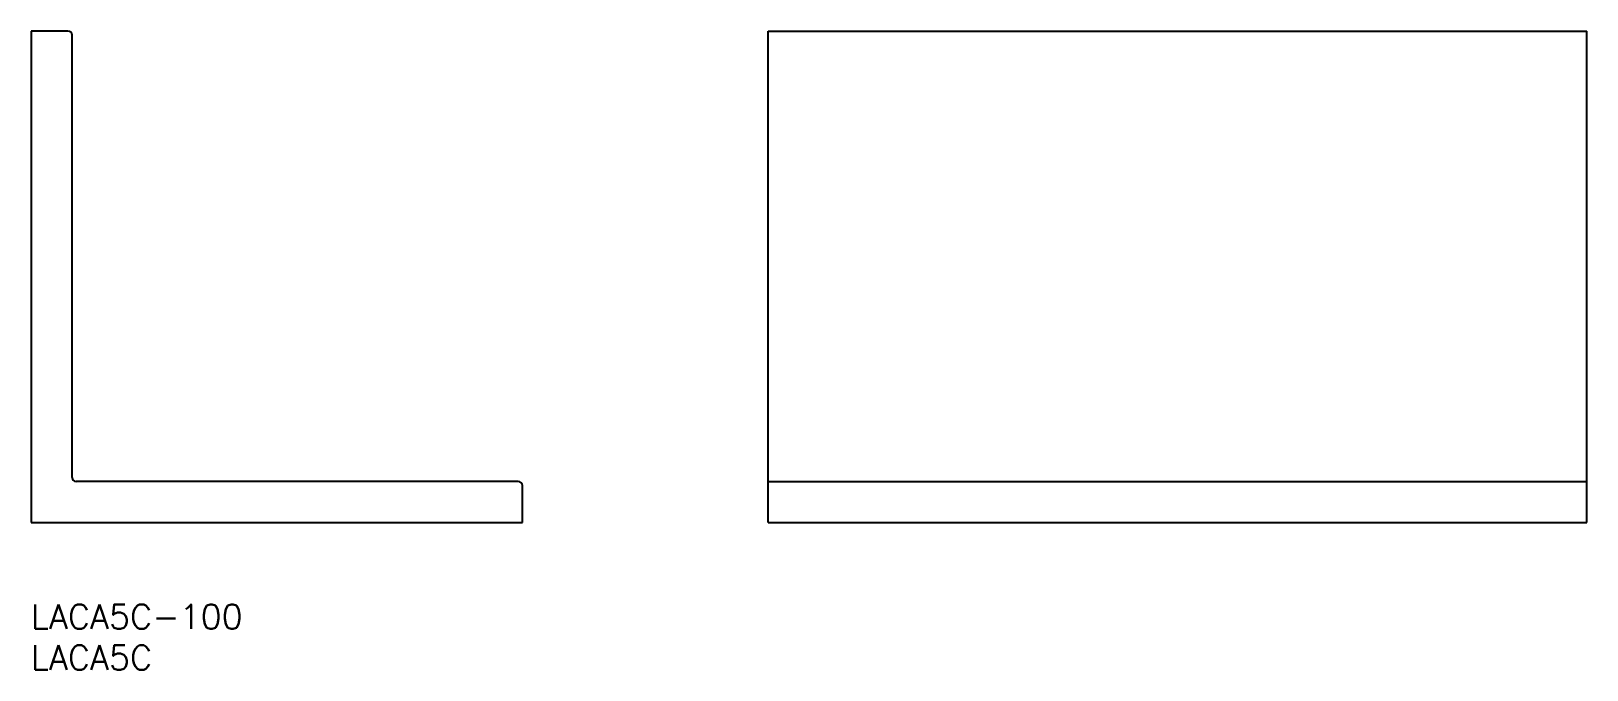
# Model space of a CAD drawing. Extents: x 0 to 190, y -8 to 70.
import ezdxf

# ---------------------------------------------------------------- set-up
doc = ezdxf.new("R2010")
doc.units = 0
doc.header["$LTSCALE"] = 0.5
doc.layers.add('MSM_CONTINUOUS', color=7, linetype='CONTINUOUS')
doc.layers.add('MSM_PART_NUMBER', color=7, linetype='CONTINUOUS')
doc.styles.get("Standard").update_dxf_attribs({"font": 'txt.shx', "height": 3, "bigfont": 'bigfont.shx'})

# ---------------------------------------------------------------- blocks, each defined once
blk = doc.blocks.new('*U1')
at = {"layer": 'MSM_PART_NUMBER'}
blk.add_text('LACA5C-100', height=3, dxfattribs=at).set_placement((0, -3))
blk = doc.blocks.new('*U2')
at = {"layer": 'MSM_PART_NUMBER'}
blk.add_text('LACA5C', height=3, dxfattribs=at).set_placement((0, -8))

msp = doc.modelspace()

# ---------------------------------------------------------------- linework, layer by layer
at = {"layer": 'MSM_CONTINUOUS'}
for p, q in [((0, 70), (0, 10)), ((4.5, 70), (0, 70)), ((5, 15.5), (5, 69.5)), ((90, 10), (90, 70)), ((90, 70), (190, 70)), ((190, 10), (190, 70)), ((59.5, 15), (5.5, 15)), ((60, 10), (60, 14.5)), ((90, 15), (190, 15)), ((0, 10), (60, 10)), ((90, 10), (190, 10))]:
    msp.add_line(p, q, dxfattribs=at)
for centre, start, end in [((4.5, 69.5), 0, 90), ((5.5, 15.5), 180, 270), ((59.5, 14.5), 0, 90)]:
    msp.add_arc(centre, 0.5, start, end, dxfattribs=at)

# ---------------------------------------------------------------- block references
for name in ['*U1', '*U2']:
    msp.add_blockref(name, (0, 0), dxfattribs=at)

doc.saveas('drawing.dxf')
